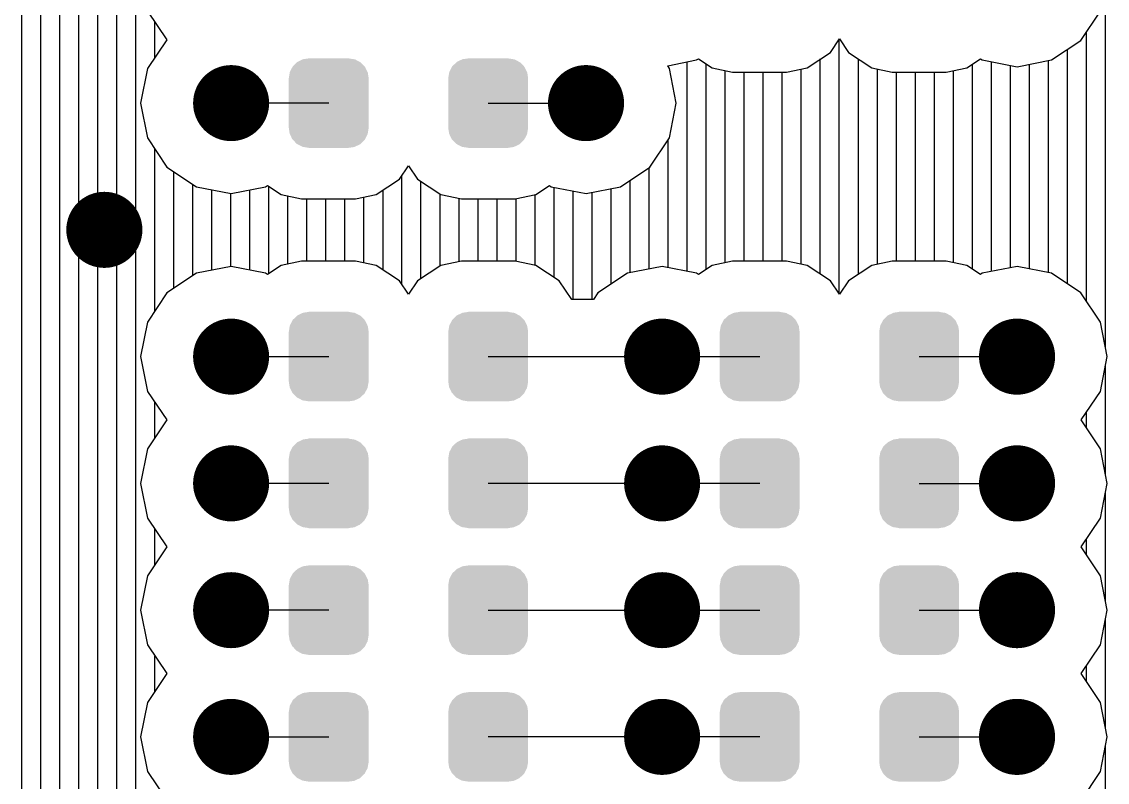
# Model space of a CAD drawing. Extents: x 295 to 953, y 10 to 290.
# Drawn here: x 753.84 to 771.79, y 179.32 to 191.9 of the extents above; entities that cross this region are included whole.
import ezdxf

# ---------------------------------------------------------------- set-up
doc = ezdxf.new("R2010")
doc.units = 0
doc.header["$LTSCALE"] = 5
doc.header["$MEASUREMENT"] = 0
doc.layers.get('0').update_dxf_attribs({"linetype": 'CONTINUOUS', "lineweight": 25})
doc.layers.add('DV-INT-A3_BOT', color=7, linetype='CONTINUOUS')

msp = doc.modelspace()

# ---------------------------------------------------------------- linework, layer by layer
at = {"const_width": 0.629}
for points in [[(757.616, 190.55, -1), (756.988, 190.55, -1)], [(763.484, 190.55, -1), (762.855, 190.55, -1)], [(755.521, 188.455, -1), (754.892, 188.455, -1)], [(757.616, 186.359, -1), (756.988, 186.359, -1)], [(764.741, 186.359, -1), (764.113, 186.359, -1)], [(770.609, 186.359, -1), (769.98, 186.359, -1)], [(757.616, 184.264, -1), (756.988, 184.264, -1)], [(764.741, 184.264, -1), (764.113, 184.264, -1)], [(770.609, 184.264, -1), (769.98, 184.264, -1)], [(757.616, 182.168, -1), (756.988, 182.168, -1)], [(764.741, 182.168, -1), (764.113, 182.168, -1)], [(770.609, 182.168, -1), (769.98, 182.168, -1)], [(757.616, 180.073, -1), (756.988, 180.073, -1)], [(764.741, 180.073, -1), (764.113, 180.073, -1)], [(770.609, 180.073, -1), (769.98, 180.073, -1)]]:
    msp.add_lwpolyline(points, format="xyb", close=True, dxfattribs=at)
for points in [[(759.556, 191.066), (759.516, 191.149), (758.273, 191.066), (758.317, 191.149)], [(759.516, 191.149), (759.507, 191.159), (758.317, 191.149), (758.322, 191.159)], [(759.507, 191.159), (759.443, 191.224), (758.322, 191.159), (758.391, 191.224)], [(759.443, 191.224), (759.43, 191.231), (758.391, 191.224), (758.398, 191.231)], [(759.43, 191.231), (759.35, 191.273), (758.398, 191.231), (758.485, 191.273)], [(759.35, 191.273), (759.329, 191.276), (758.485, 191.273), (758.492, 191.276)], [(759.329, 191.276), (759.247, 191.289), (758.492, 191.276), (758.585, 191.289)], [(759.247, 191.289), (759.247, 191.292), (758.585, 191.289), (758.585, 191.292)], [(762.193, 191.066), (762.152, 191.149), (760.909, 191.066), (760.953, 191.149)], [(762.152, 191.149), (762.143, 191.159), (760.953, 191.149), (760.958, 191.159)], [(762.143, 191.159), (762.079, 191.224), (760.958, 191.159), (761.027, 191.224)], [(762.079, 191.224), (762.066, 191.231), (761.027, 191.224), (761.034, 191.231)], [(762.066, 191.231), (761.986, 191.273), (761.034, 191.231), (761.121, 191.273)], [(761.986, 191.273), (761.965, 191.276), (761.121, 191.273), (761.129, 191.276)], [(761.965, 191.276), (761.883, 191.289), (761.129, 191.276), (761.221, 191.289)], [(761.883, 191.289), (761.883, 191.292), (761.221, 191.289), (761.221, 191.292)], [(759.576, 190.963), (759.562, 191.055), (758.256, 190.963), (758.271, 191.055)], [(759.576, 190.961), (759.576, 190.963), (758.256, 190.961), (758.256, 190.963)], [(759.576, 190.14), (759.576, 190.961), (758.256, 190.14), (758.256, 190.961)], [(759.562, 191.055), (759.556, 191.066), (758.271, 191.055), (758.273, 191.066)], [(762.212, 190.963), (762.198, 191.055), (760.892, 190.963), (760.907, 191.055)], [(762.212, 190.961), (762.212, 190.963), (760.892, 190.961), (760.892, 190.963)], [(762.212, 190.14), (762.212, 190.961), (760.892, 190.14), (760.892, 190.961)], [(762.198, 191.055), (762.193, 191.066), (760.907, 191.055), (760.909, 191.066)], [(759.576, 190.138), (759.576, 190.14), (758.256, 190.138), (758.256, 190.14)], [(759.56, 190.045), (759.576, 190.138), (758.27, 190.045), (758.256, 190.138)], [(762.212, 190.138), (762.212, 190.14), (760.892, 190.138), (760.892, 190.14)], [(762.196, 190.045), (762.212, 190.138), (760.906, 190.045), (760.892, 190.138)], [(759.558, 190.034), (759.56, 190.045), (758.275, 190.034), (758.27, 190.045)], [(759.514, 189.951), (759.558, 190.034), (758.315, 189.951), (758.275, 190.034)], [(759.509, 189.942), (759.514, 189.951), (758.325, 189.942), (758.315, 189.951)], [(759.441, 189.876), (759.509, 189.942), (758.388, 189.876), (758.325, 189.942)], [(759.434, 189.869), (759.441, 189.876), (758.401, 189.869), (758.388, 189.876)], [(759.346, 189.828), (759.434, 189.869), (758.481, 189.828), (758.401, 189.869)], [(762.194, 190.034), (762.196, 190.045), (760.911, 190.034), (760.906, 190.045)], [(762.15, 189.951), (762.194, 190.034), (760.951, 189.951), (760.911, 190.034)], [(762.145, 189.942), (762.15, 189.951), (760.961, 189.942), (760.951, 189.951)], [(762.077, 189.876), (762.145, 189.942), (761.025, 189.876), (760.961, 189.942)], [(762.07, 189.869), (762.077, 189.876), (761.038, 189.869), (761.025, 189.876)], [(761.982, 189.828), (762.07, 189.869), (761.117, 189.828), (761.038, 189.869)], [(759.339, 189.824), (759.346, 189.828), (758.503, 189.824), (758.481, 189.828)], [(759.247, 189.811), (759.339, 189.824), (758.585, 189.811), (758.503, 189.824)], [(759.247, 189.809), (759.247, 189.811), (758.585, 189.809), (758.585, 189.811)], [(761.975, 189.824), (761.982, 189.828), (761.139, 189.824), (761.117, 189.828)], [(761.883, 189.811), (761.975, 189.824), (761.221, 189.811), (761.139, 189.824)], [(761.883, 189.809), (761.883, 189.811), (761.221, 189.809), (761.221, 189.811)], [(759.507, 186.968), (759.443, 187.033), (758.322, 186.968), (758.391, 187.033)], [(759.443, 187.033), (759.43, 187.04), (758.391, 187.033), (758.398, 187.04)], [(759.43, 187.04), (759.35, 187.082), (758.398, 187.04), (758.485, 187.082)], [(759.35, 187.082), (759.329, 187.085), (758.485, 187.082), (758.492, 187.085)], [(759.329, 187.085), (759.247, 187.098), (758.492, 187.085), (758.585, 187.098)], [(759.247, 187.098), (759.247, 187.101), (758.585, 187.098), (758.585, 187.101)], [(762.143, 186.968), (762.079, 187.033), (760.958, 186.968), (761.027, 187.033)], [(762.079, 187.033), (762.066, 187.04), (761.027, 187.033), (761.034, 187.04)], [(762.066, 187.04), (761.986, 187.082), (761.034, 187.04), (761.121, 187.082)], [(761.986, 187.082), (761.965, 187.085), (761.121, 187.082), (761.129, 187.085)], [(761.965, 187.085), (761.883, 187.098), (761.129, 187.085), (761.221, 187.098)], [(761.883, 187.098), (761.883, 187.101), (761.221, 187.098), (761.221, 187.101)], [(766.632, 186.968), (766.568, 187.033), (765.447, 186.968), (765.515, 187.033)], [(766.568, 187.033), (766.555, 187.04), (765.515, 187.033), (765.523, 187.04)], [(766.555, 187.04), (766.475, 187.082), (765.523, 187.04), (765.61, 187.082)], [(766.475, 187.082), (766.453, 187.085), (765.61, 187.082), (765.617, 187.085)], [(766.453, 187.085), (766.371, 187.098), (765.617, 187.085), (765.709, 187.098)], [(766.371, 187.098), (766.371, 187.101), (765.709, 187.098), (765.709, 187.101)], [(769.268, 186.968), (769.204, 187.033), (768.083, 186.968), (768.152, 187.033)], [(769.204, 187.033), (769.191, 187.04), (768.152, 187.033), (768.159, 187.04)], [(769.191, 187.04), (769.111, 187.082), (768.159, 187.04), (768.246, 187.082)], [(769.111, 187.082), (769.089, 187.085), (768.246, 187.082), (768.253, 187.085)], [(769.089, 187.085), (769.008, 187.098), (768.253, 187.085), (768.345, 187.098)], [(769.008, 187.098), (769.008, 187.101), (768.345, 187.098), (768.345, 187.101)], [(759.576, 186.772), (759.562, 186.864), (758.256, 186.772), (758.271, 186.864)], [(759.562, 186.864), (759.556, 186.875), (758.271, 186.864), (758.273, 186.875)], [(759.556, 186.875), (759.516, 186.958), (758.273, 186.875), (758.317, 186.958)], [(759.516, 186.958), (759.507, 186.968), (758.317, 186.958), (758.322, 186.968)], [(762.212, 186.772), (762.198, 186.864), (760.892, 186.772), (760.907, 186.864)], [(762.198, 186.864), (762.193, 186.875), (760.907, 186.864), (760.909, 186.875)], [(762.193, 186.875), (762.152, 186.958), (760.909, 186.875), (760.953, 186.958)], [(762.152, 186.958), (762.143, 186.968), (760.953, 186.958), (760.958, 186.968)], [(766.7, 186.772), (766.687, 186.864), (765.38, 186.772), (765.396, 186.864)], [(766.687, 186.864), (766.681, 186.875), (765.396, 186.864), (765.398, 186.875)], [(766.681, 186.875), (766.641, 186.958), (765.398, 186.875), (765.442, 186.958)], [(766.641, 186.958), (766.632, 186.968), (765.442, 186.958), (765.447, 186.968)], [(769.337, 186.772), (769.323, 186.864), (768.016, 186.772), (768.032, 186.864)], [(769.323, 186.864), (769.317, 186.875), (768.032, 186.864), (768.034, 186.875)], [(769.317, 186.875), (769.277, 186.958), (768.034, 186.875), (768.078, 186.958)], [(769.277, 186.958), (769.268, 186.968), (768.078, 186.958), (768.083, 186.968)], [(759.576, 186.77), (759.576, 186.772), (758.256, 186.77), (758.256, 186.772)], [(759.576, 185.949), (759.576, 186.77), (758.256, 185.949), (758.256, 186.77)], [(762.212, 186.77), (762.212, 186.772), (760.892, 186.77), (760.892, 186.772)], [(762.212, 185.949), (762.212, 186.77), (760.892, 185.949), (760.892, 186.77)], [(766.7, 186.77), (766.7, 186.772), (765.38, 186.77), (765.38, 186.772)], [(766.7, 185.949), (766.7, 186.77), (765.38, 185.949), (765.38, 186.77)], [(769.337, 186.77), (769.337, 186.772), (768.016, 186.77), (768.016, 186.772)], [(769.337, 185.949), (769.337, 186.77), (768.016, 185.949), (768.016, 186.77)], [(759.576, 185.947), (759.576, 185.949), (758.256, 185.947), (758.256, 185.949)], [(759.56, 185.854), (759.576, 185.947), (758.27, 185.854), (758.256, 185.947)], [(762.212, 185.947), (762.212, 185.949), (760.892, 185.947), (760.892, 185.949)], [(762.196, 185.854), (762.212, 185.947), (760.906, 185.854), (760.892, 185.947)], [(766.7, 185.947), (766.7, 185.949), (765.38, 185.947), (765.38, 185.949)], [(766.685, 185.854), (766.7, 185.947), (765.394, 185.854), (765.38, 185.947)], [(769.337, 185.947), (769.337, 185.949), (768.016, 185.947), (768.016, 185.949)], [(769.321, 185.854), (769.337, 185.947), (768.03, 185.854), (768.016, 185.947)], [(759.558, 185.843), (759.56, 185.854), (758.275, 185.843), (758.27, 185.854)], [(759.514, 185.76), (759.558, 185.843), (758.315, 185.76), (758.275, 185.843)], [(759.509, 185.751), (759.514, 185.76), (758.325, 185.751), (758.315, 185.76)], [(759.441, 185.685), (759.509, 185.751), (758.388, 185.685), (758.325, 185.751)], [(762.194, 185.843), (762.196, 185.854), (760.911, 185.843), (760.906, 185.854)], [(762.15, 185.76), (762.194, 185.843), (760.951, 185.76), (760.911, 185.843)], [(762.145, 185.751), (762.15, 185.76), (760.961, 185.751), (760.951, 185.76)], [(762.077, 185.685), (762.145, 185.751), (761.025, 185.685), (760.961, 185.751)], [(766.683, 185.843), (766.685, 185.854), (765.4, 185.843), (765.394, 185.854)], [(766.639, 185.76), (766.683, 185.843), (765.44, 185.76), (765.4, 185.843)], [(766.634, 185.751), (766.639, 185.76), (765.449, 185.751), (765.44, 185.76)], [(766.565, 185.685), (766.634, 185.751), (765.513, 185.685), (765.449, 185.751)], [(769.319, 185.843), (769.321, 185.854), (768.036, 185.843), (768.03, 185.854)], [(769.275, 185.76), (769.319, 185.843), (768.076, 185.76), (768.036, 185.843)], [(769.27, 185.751), (769.275, 185.76), (768.085, 185.751), (768.076, 185.76)], [(769.201, 185.685), (769.27, 185.751), (768.149, 185.685), (768.085, 185.751)], [(759.434, 185.678), (759.441, 185.685), (758.401, 185.678), (758.388, 185.685)], [(759.346, 185.637), (759.434, 185.678), (758.481, 185.637), (758.401, 185.678)], [(759.339, 185.633), (759.346, 185.637), (758.503, 185.633), (758.481, 185.637)], [(759.247, 185.62), (759.339, 185.633), (758.585, 185.62), (758.503, 185.633)], [(759.247, 185.618), (759.247, 185.62), (758.585, 185.618), (758.585, 185.62)], [(762.07, 185.678), (762.077, 185.685), (761.038, 185.678), (761.025, 185.685)], [(761.982, 185.637), (762.07, 185.678), (761.117, 185.637), (761.038, 185.678)], [(761.975, 185.633), (761.982, 185.637), (761.139, 185.633), (761.117, 185.637)], [(761.883, 185.62), (761.975, 185.633), (761.221, 185.62), (761.139, 185.633)], [(761.883, 185.618), (761.883, 185.62), (761.221, 185.618), (761.221, 185.62)], [(766.558, 185.678), (766.565, 185.685), (765.526, 185.678), (765.513, 185.685)], [(766.471, 185.637), (766.558, 185.678), (765.606, 185.637), (765.526, 185.678)], [(766.464, 185.633), (766.471, 185.637), (765.627, 185.633), (765.606, 185.637)], [(766.371, 185.62), (766.464, 185.633), (765.709, 185.62), (765.627, 185.633)], [(766.371, 185.618), (766.371, 185.62), (765.709, 185.618), (765.709, 185.62)], [(769.194, 185.678), (769.201, 185.685), (768.162, 185.678), (768.149, 185.685)], [(769.107, 185.637), (769.194, 185.678), (768.242, 185.637), (768.162, 185.678)], [(769.1, 185.633), (769.107, 185.637), (768.264, 185.633), (768.242, 185.637)], [(769.008, 185.62), (769.1, 185.633), (768.345, 185.62), (768.264, 185.633)], [(769.008, 185.618), (769.008, 185.62), (768.345, 185.618), (768.345, 185.62)], [(759.556, 184.78), (759.516, 184.863), (758.273, 184.78), (758.317, 184.863)], [(759.516, 184.863), (759.507, 184.872), (758.317, 184.863), (758.322, 184.872)], [(759.507, 184.872), (759.443, 184.938), (758.322, 184.872), (758.391, 184.938)], [(759.443, 184.938), (759.43, 184.945), (758.391, 184.938), (758.398, 184.945)], [(759.43, 184.945), (759.35, 184.986), (758.398, 184.945), (758.485, 184.986)], [(759.35, 184.986), (759.329, 184.99), (758.485, 184.986), (758.492, 184.99)], [(759.329, 184.99), (759.247, 185.003), (758.492, 184.99), (758.585, 185.003)], [(759.247, 185.003), (759.247, 185.006), (758.585, 185.003), (758.585, 185.006)], [(762.193, 184.78), (762.152, 184.863), (760.909, 184.78), (760.953, 184.863)], [(762.152, 184.863), (762.143, 184.872), (760.953, 184.863), (760.958, 184.872)], [(762.143, 184.872), (762.079, 184.938), (760.958, 184.872), (761.027, 184.938)], [(762.079, 184.938), (762.066, 184.945), (761.027, 184.938), (761.034, 184.945)], [(762.066, 184.945), (761.986, 184.986), (761.034, 184.945), (761.121, 184.986)], [(761.986, 184.986), (761.965, 184.99), (761.121, 184.986), (761.129, 184.99)], [(761.965, 184.99), (761.883, 185.003), (761.129, 184.99), (761.221, 185.003)], [(761.883, 185.003), (761.883, 185.006), (761.221, 185.003), (761.221, 185.006)], [(766.681, 184.78), (766.641, 184.863), (765.398, 184.78), (765.442, 184.863)], [(766.641, 184.863), (766.632, 184.872), (765.442, 184.863), (765.447, 184.872)], [(766.632, 184.872), (766.568, 184.938), (765.447, 184.872), (765.515, 184.938)], [(766.568, 184.938), (766.555, 184.945), (765.515, 184.938), (765.523, 184.945)], [(766.555, 184.945), (766.475, 184.986), (765.523, 184.945), (765.61, 184.986)], [(766.475, 184.986), (766.453, 184.99), (765.61, 184.986), (765.617, 184.99)], [(766.453, 184.99), (766.371, 185.003), (765.617, 184.99), (765.709, 185.003)], [(766.371, 185.003), (766.371, 185.006), (765.709, 185.003), (765.709, 185.006)], [(769.317, 184.78), (769.277, 184.863), (768.034, 184.78), (768.078, 184.863)], [(769.277, 184.863), (769.268, 184.872), (768.078, 184.863), (768.083, 184.872)], [(769.268, 184.872), (769.204, 184.938), (768.083, 184.872), (768.152, 184.938)], [(769.204, 184.938), (769.191, 184.945), (768.152, 184.938), (768.159, 184.945)], [(769.191, 184.945), (769.111, 184.986), (768.159, 184.945), (768.246, 184.986)], [(769.111, 184.986), (769.089, 184.99), (768.246, 184.986), (768.253, 184.99)], [(769.089, 184.99), (769.008, 185.003), (768.253, 184.99), (768.345, 185.003)], [(769.008, 185.003), (769.008, 185.006), (768.345, 185.003), (768.345, 185.006)], [(759.576, 184.677), (759.562, 184.769), (758.256, 184.677), (758.271, 184.769)], [(759.576, 184.675), (759.576, 184.677), (758.256, 184.675), (758.256, 184.677)], [(759.576, 183.853), (759.576, 184.675), (758.256, 183.853), (758.256, 184.675)], [(759.562, 184.769), (759.556, 184.78), (758.271, 184.769), (758.273, 184.78)], [(762.212, 184.677), (762.198, 184.769), (760.892, 184.677), (760.907, 184.769)], [(762.212, 184.675), (762.212, 184.677), (760.892, 184.675), (760.892, 184.677)], [(762.212, 183.853), (762.212, 184.675), (760.892, 183.853), (760.892, 184.675)], [(762.198, 184.769), (762.193, 184.78), (760.907, 184.769), (760.909, 184.78)], [(766.7, 184.677), (766.687, 184.769), (765.38, 184.677), (765.396, 184.769)], [(766.7, 184.675), (766.7, 184.677), (765.38, 184.675), (765.38, 184.677)], [(766.7, 183.853), (766.7, 184.675), (765.38, 183.853), (765.38, 184.675)], [(766.687, 184.769), (766.681, 184.78), (765.396, 184.769), (765.398, 184.78)], [(769.337, 184.677), (769.323, 184.769), (768.016, 184.677), (768.032, 184.769)], [(769.337, 184.675), (769.337, 184.677), (768.016, 184.675), (768.016, 184.677)], [(769.337, 183.853), (769.337, 184.675), (768.016, 183.853), (768.016, 184.675)], [(769.323, 184.769), (769.317, 184.78), (768.032, 184.769), (768.034, 184.78)], [(759.576, 183.851), (759.576, 183.853), (758.256, 183.851), (758.256, 183.853)], [(759.56, 183.759), (759.576, 183.851), (758.27, 183.759), (758.256, 183.851)], [(762.212, 183.851), (762.212, 183.853), (760.892, 183.851), (760.892, 183.853)], [(762.196, 183.759), (762.212, 183.851), (760.906, 183.759), (760.892, 183.851)], [(766.7, 183.851), (766.7, 183.853), (765.38, 183.851), (765.38, 183.853)], [(766.685, 183.759), (766.7, 183.851), (765.394, 183.759), (765.38, 183.851)], [(769.337, 183.851), (769.337, 183.853), (768.016, 183.851), (768.016, 183.853)], [(769.321, 183.759), (769.337, 183.851), (768.03, 183.759), (768.016, 183.851)], [(759.558, 183.748), (759.56, 183.759), (758.275, 183.748), (758.27, 183.759)], [(759.514, 183.665), (759.558, 183.748), (758.315, 183.665), (758.275, 183.748)], [(759.509, 183.655), (759.514, 183.665), (758.325, 183.655), (758.315, 183.665)], [(759.441, 183.59), (759.509, 183.655), (758.388, 183.59), (758.325, 183.655)], [(759.434, 183.583), (759.441, 183.59), (758.401, 183.583), (758.388, 183.59)], [(762.194, 183.748), (762.196, 183.759), (760.911, 183.748), (760.906, 183.759)], [(762.15, 183.665), (762.194, 183.748), (760.951, 183.665), (760.911, 183.748)], [(762.145, 183.655), (762.15, 183.665), (760.961, 183.655), (760.951, 183.665)], [(762.077, 183.59), (762.145, 183.655), (761.025, 183.59), (760.961, 183.655)], [(762.07, 183.583), (762.077, 183.59), (761.038, 183.583), (761.025, 183.59)], [(766.683, 183.748), (766.685, 183.759), (765.4, 183.748), (765.394, 183.759)], [(766.639, 183.665), (766.683, 183.748), (765.44, 183.665), (765.4, 183.748)], [(766.634, 183.655), (766.639, 183.665), (765.449, 183.655), (765.44, 183.665)], [(766.565, 183.59), (766.634, 183.655), (765.513, 183.59), (765.449, 183.655)], [(766.558, 183.583), (766.565, 183.59), (765.526, 183.583), (765.513, 183.59)], [(769.319, 183.748), (769.321, 183.759), (768.036, 183.748), (768.03, 183.759)], [(769.275, 183.665), (769.319, 183.748), (768.076, 183.665), (768.036, 183.748)], [(769.27, 183.655), (769.275, 183.665), (768.085, 183.655), (768.076, 183.665)], [(769.201, 183.59), (769.27, 183.655), (768.149, 183.59), (768.085, 183.655)], [(769.194, 183.583), (769.201, 183.59), (768.162, 183.583), (768.149, 183.59)], [(759.346, 183.541), (759.434, 183.583), (758.481, 183.541), (758.401, 183.583)], [(759.339, 183.538), (759.346, 183.541), (758.503, 183.538), (758.481, 183.541)], [(759.247, 183.525), (759.339, 183.538), (758.585, 183.525), (758.503, 183.538)], [(759.247, 183.522), (759.247, 183.525), (758.585, 183.522), (758.585, 183.525)], [(761.982, 183.541), (762.07, 183.583), (761.117, 183.541), (761.038, 183.583)], [(761.975, 183.538), (761.982, 183.541), (761.139, 183.538), (761.117, 183.541)], [(761.883, 183.525), (761.975, 183.538), (761.221, 183.525), (761.139, 183.538)], [(761.883, 183.522), (761.883, 183.525), (761.221, 183.522), (761.221, 183.525)], [(766.471, 183.541), (766.558, 183.583), (765.606, 183.541), (765.526, 183.583)], [(766.464, 183.538), (766.471, 183.541), (765.627, 183.538), (765.606, 183.541)], [(766.371, 183.525), (766.464, 183.538), (765.709, 183.525), (765.627, 183.538)], [(766.371, 183.522), (766.371, 183.525), (765.709, 183.522), (765.709, 183.525)], [(769.107, 183.541), (769.194, 183.583), (768.242, 183.541), (768.162, 183.583)], [(769.1, 183.538), (769.107, 183.541), (768.264, 183.538), (768.242, 183.541)], [(769.008, 183.525), (769.1, 183.538), (768.345, 183.525), (768.264, 183.538)], [(769.008, 183.522), (769.008, 183.525), (768.345, 183.522), (768.345, 183.525)], [(759.43, 182.849), (759.35, 182.891), (758.398, 182.849), (758.485, 182.891)], [(759.35, 182.891), (759.329, 182.894), (758.485, 182.891), (758.492, 182.894)], [(759.329, 182.894), (759.247, 182.907), (758.492, 182.894), (758.585, 182.907)], [(759.247, 182.907), (759.247, 182.91), (758.585, 182.907), (758.585, 182.91)], [(762.066, 182.849), (761.986, 182.891), (761.034, 182.849), (761.121, 182.891)], [(761.986, 182.891), (761.965, 182.894), (761.121, 182.891), (761.129, 182.894)], [(761.965, 182.894), (761.883, 182.907), (761.129, 182.894), (761.221, 182.907)], [(761.883, 182.907), (761.883, 182.91), (761.221, 182.907), (761.221, 182.91)], [(766.555, 182.849), (766.475, 182.891), (765.523, 182.849), (765.61, 182.891)], [(766.475, 182.891), (766.453, 182.894), (765.61, 182.891), (765.617, 182.894)], [(766.453, 182.894), (766.371, 182.907), (765.617, 182.894), (765.709, 182.907)], [(766.371, 182.907), (766.371, 182.91), (765.709, 182.907), (765.709, 182.91)], [(769.191, 182.849), (769.111, 182.891), (768.159, 182.849), (768.246, 182.891)], [(769.111, 182.891), (769.089, 182.894), (768.246, 182.891), (768.253, 182.894)], [(769.089, 182.894), (769.008, 182.907), (768.253, 182.894), (768.345, 182.907)], [(769.008, 182.907), (769.008, 182.91), (768.345, 182.907), (768.345, 182.91)], [(759.556, 182.684), (759.516, 182.767), (758.273, 182.684), (758.317, 182.767)], [(759.516, 182.767), (759.507, 182.777), (758.317, 182.767), (758.322, 182.777)], [(759.507, 182.777), (759.443, 182.842), (758.322, 182.777), (758.391, 182.842)], [(759.443, 182.842), (759.43, 182.849), (758.391, 182.842), (758.398, 182.849)], [(762.193, 182.684), (762.152, 182.767), (760.909, 182.684), (760.953, 182.767)], [(762.152, 182.767), (762.143, 182.777), (760.953, 182.767), (760.958, 182.777)], [(762.143, 182.777), (762.079, 182.842), (760.958, 182.777), (761.027, 182.842)], [(762.079, 182.842), (762.066, 182.849), (761.027, 182.842), (761.034, 182.849)], [(766.681, 182.684), (766.641, 182.767), (765.398, 182.684), (765.442, 182.767)], [(766.641, 182.767), (766.632, 182.777), (765.442, 182.767), (765.447, 182.777)], [(766.632, 182.777), (766.568, 182.842), (765.447, 182.777), (765.515, 182.842)], [(766.568, 182.842), (766.555, 182.849), (765.515, 182.842), (765.523, 182.849)], [(769.317, 182.684), (769.277, 182.767), (768.034, 182.684), (768.078, 182.767)], [(769.277, 182.767), (769.268, 182.777), (768.078, 182.767), (768.083, 182.777)], [(769.268, 182.777), (769.204, 182.842), (768.083, 182.777), (768.152, 182.842)], [(769.204, 182.842), (769.191, 182.849), (768.152, 182.842), (768.159, 182.849)], [(759.576, 182.581), (759.562, 182.673), (758.256, 182.581), (758.271, 182.673)], [(759.576, 182.579), (759.576, 182.581), (758.256, 182.579), (758.256, 182.581)], [(759.576, 181.758), (759.576, 182.579), (758.256, 181.758), (758.256, 182.579)], [(759.562, 182.673), (759.556, 182.684), (758.271, 182.673), (758.273, 182.684)], [(762.212, 182.581), (762.198, 182.673), (760.892, 182.581), (760.907, 182.673)], [(762.212, 182.579), (762.212, 182.581), (760.892, 182.579), (760.892, 182.581)], [(762.212, 181.758), (762.212, 182.579), (760.892, 181.758), (760.892, 182.579)], [(762.198, 182.673), (762.193, 182.684), (760.907, 182.673), (760.909, 182.684)], [(766.7, 182.581), (766.687, 182.673), (765.38, 182.581), (765.396, 182.673)], [(766.7, 182.579), (766.7, 182.581), (765.38, 182.579), (765.38, 182.581)], [(766.7, 181.758), (766.7, 182.579), (765.38, 181.758), (765.38, 182.579)], [(766.687, 182.673), (766.681, 182.684), (765.396, 182.673), (765.398, 182.684)], [(769.337, 182.581), (769.323, 182.673), (768.016, 182.581), (768.032, 182.673)], [(769.337, 182.579), (769.337, 182.581), (768.016, 182.579), (768.016, 182.581)], [(769.337, 181.758), (769.337, 182.579), (768.016, 181.758), (768.016, 182.579)], [(769.323, 182.673), (769.317, 182.684), (768.032, 182.673), (768.034, 182.684)], [(759.576, 181.756), (759.576, 181.758), (758.256, 181.756), (758.256, 181.758)], [(759.56, 181.663), (759.576, 181.756), (758.27, 181.663), (758.256, 181.756)], [(759.558, 181.652), (759.56, 181.663), (758.275, 181.652), (758.27, 181.663)], [(759.514, 181.569), (759.558, 181.652), (758.315, 181.569), (758.275, 181.652)], [(762.212, 181.756), (762.212, 181.758), (760.892, 181.756), (760.892, 181.758)], [(762.196, 181.663), (762.212, 181.756), (760.906, 181.663), (760.892, 181.756)], [(762.194, 181.652), (762.196, 181.663), (760.911, 181.652), (760.906, 181.663)], [(762.15, 181.569), (762.194, 181.652), (760.951, 181.569), (760.911, 181.652)], [(766.7, 181.756), (766.7, 181.758), (765.38, 181.756), (765.38, 181.758)], [(766.685, 181.663), (766.7, 181.756), (765.394, 181.663), (765.38, 181.756)], [(766.683, 181.652), (766.685, 181.663), (765.4, 181.652), (765.394, 181.663)], [(766.639, 181.569), (766.683, 181.652), (765.44, 181.569), (765.4, 181.652)], [(769.337, 181.756), (769.337, 181.758), (768.016, 181.756), (768.016, 181.758)], [(769.321, 181.663), (769.337, 181.756), (768.03, 181.663), (768.016, 181.756)], [(769.319, 181.652), (769.321, 181.663), (768.036, 181.652), (768.03, 181.663)], [(769.275, 181.569), (769.319, 181.652), (768.076, 181.569), (768.036, 181.652)], [(759.509, 181.56), (759.514, 181.569), (758.325, 181.56), (758.315, 181.569)], [(759.441, 181.494), (759.509, 181.56), (758.388, 181.494), (758.325, 181.56)], [(759.434, 181.487), (759.441, 181.494), (758.401, 181.487), (758.388, 181.494)], [(759.346, 181.446), (759.434, 181.487), (758.481, 181.446), (758.401, 181.487)], [(759.339, 181.442), (759.346, 181.446), (758.503, 181.442), (758.481, 181.446)], [(759.247, 181.429), (759.339, 181.442), (758.585, 181.429), (758.503, 181.442)], [(762.145, 181.56), (762.15, 181.569), (760.961, 181.56), (760.951, 181.569)], [(762.077, 181.494), (762.145, 181.56), (761.025, 181.494), (760.961, 181.56)], [(762.07, 181.487), (762.077, 181.494), (761.038, 181.487), (761.025, 181.494)], [(761.982, 181.446), (762.07, 181.487), (761.117, 181.446), (761.038, 181.487)], [(761.975, 181.442), (761.982, 181.446), (761.139, 181.442), (761.117, 181.446)], [(761.883, 181.429), (761.975, 181.442), (761.221, 181.429), (761.139, 181.442)], [(766.634, 181.56), (766.639, 181.569), (765.449, 181.56), (765.44, 181.569)], [(766.565, 181.494), (766.634, 181.56), (765.513, 181.494), (765.449, 181.56)], [(766.558, 181.487), (766.565, 181.494), (765.526, 181.487), (765.513, 181.494)], [(766.471, 181.446), (766.558, 181.487), (765.606, 181.446), (765.526, 181.487)], [(766.464, 181.442), (766.471, 181.446), (765.627, 181.442), (765.606, 181.446)], [(766.371, 181.429), (766.464, 181.442), (765.709, 181.429), (765.627, 181.442)], [(769.27, 181.56), (769.275, 181.569), (768.085, 181.56), (768.076, 181.569)], [(769.201, 181.494), (769.27, 181.56), (768.149, 181.494), (768.085, 181.56)], [(769.194, 181.487), (769.201, 181.494), (768.162, 181.487), (768.149, 181.494)], [(769.107, 181.446), (769.194, 181.487), (768.242, 181.446), (768.162, 181.487)], [(769.1, 181.442), (769.107, 181.446), (768.264, 181.442), (768.242, 181.446)], [(769.008, 181.429), (769.1, 181.442), (768.345, 181.429), (768.264, 181.442)], [(759.247, 181.427), (759.247, 181.429), (758.585, 181.427), (758.585, 181.429)], [(761.883, 181.427), (761.883, 181.429), (761.221, 181.427), (761.221, 181.429)], [(766.371, 181.427), (766.371, 181.429), (765.709, 181.427), (765.709, 181.429)], [(769.008, 181.427), (769.008, 181.429), (768.345, 181.427), (768.345, 181.429)], [(759.507, 180.681), (759.443, 180.747), (758.322, 180.681), (758.391, 180.747)], [(759.443, 180.747), (759.43, 180.754), (758.391, 180.747), (758.398, 180.754)], [(759.43, 180.754), (759.35, 180.795), (758.398, 180.754), (758.485, 180.795)], [(759.35, 180.795), (759.329, 180.799), (758.485, 180.795), (758.492, 180.799)], [(759.329, 180.799), (759.247, 180.812), (758.492, 180.799), (758.585, 180.812)], [(759.247, 180.812), (759.247, 180.815), (758.585, 180.812), (758.585, 180.815)], [(762.143, 180.681), (762.079, 180.747), (760.958, 180.681), (761.027, 180.747)], [(762.079, 180.747), (762.066, 180.754), (761.027, 180.747), (761.034, 180.754)], [(762.066, 180.754), (761.986, 180.795), (761.034, 180.754), (761.121, 180.795)], [(761.986, 180.795), (761.965, 180.799), (761.121, 180.795), (761.129, 180.799)], [(761.965, 180.799), (761.883, 180.812), (761.129, 180.799), (761.221, 180.812)], [(761.883, 180.812), (761.883, 180.815), (761.221, 180.812), (761.221, 180.815)], [(766.632, 180.681), (766.568, 180.747), (765.447, 180.681), (765.515, 180.747)], [(766.568, 180.747), (766.555, 180.754), (765.515, 180.747), (765.523, 180.754)], [(766.555, 180.754), (766.475, 180.795), (765.523, 180.754), (765.61, 180.795)], [(766.475, 180.795), (766.453, 180.799), (765.61, 180.795), (765.617, 180.799)], [(766.453, 180.799), (766.371, 180.812), (765.617, 180.799), (765.709, 180.812)], [(766.371, 180.812), (766.371, 180.815), (765.709, 180.812), (765.709, 180.815)], [(769.268, 180.681), (769.204, 180.747), (768.083, 180.681), (768.152, 180.747)], [(769.204, 180.747), (769.191, 180.754), (768.152, 180.747), (768.159, 180.754)], [(769.191, 180.754), (769.111, 180.795), (768.159, 180.754), (768.246, 180.795)], [(769.111, 180.795), (769.089, 180.799), (768.246, 180.795), (768.253, 180.799)], [(769.089, 180.799), (769.008, 180.812), (768.253, 180.799), (768.345, 180.812)], [(769.008, 180.812), (769.008, 180.815), (768.345, 180.812), (768.345, 180.815)], [(759.576, 180.486), (759.562, 180.578), (758.256, 180.486), (758.271, 180.578)], [(759.562, 180.578), (759.556, 180.589), (758.271, 180.578), (758.273, 180.589)], [(759.556, 180.589), (759.516, 180.672), (758.273, 180.589), (758.317, 180.672)], [(759.516, 180.672), (759.507, 180.681), (758.317, 180.672), (758.322, 180.681)], [(762.212, 180.486), (762.198, 180.578), (760.892, 180.486), (760.907, 180.578)], [(762.198, 180.578), (762.193, 180.589), (760.907, 180.578), (760.909, 180.589)], [(762.193, 180.589), (762.152, 180.672), (760.909, 180.589), (760.953, 180.672)], [(762.152, 180.672), (762.143, 180.681), (760.953, 180.672), (760.958, 180.681)], [(766.7, 180.486), (766.687, 180.578), (765.38, 180.486), (765.396, 180.578)], [(766.687, 180.578), (766.681, 180.589), (765.396, 180.578), (765.398, 180.589)], [(766.681, 180.589), (766.641, 180.672), (765.398, 180.589), (765.442, 180.672)], [(766.641, 180.672), (766.632, 180.681), (765.442, 180.672), (765.447, 180.681)], [(769.337, 180.486), (769.323, 180.578), (768.016, 180.486), (768.032, 180.578)], [(769.323, 180.578), (769.317, 180.589), (768.032, 180.578), (768.034, 180.589)], [(769.317, 180.589), (769.277, 180.672), (768.034, 180.589), (768.078, 180.672)], [(769.277, 180.672), (769.268, 180.681), (768.078, 180.672), (768.083, 180.681)], [(759.576, 180.484), (759.576, 180.486), (758.256, 180.484), (758.256, 180.486)], [(759.576, 179.662), (759.576, 180.484), (758.256, 179.662), (758.256, 180.484)], [(762.212, 180.484), (762.212, 180.486), (760.892, 180.484), (760.892, 180.486)], [(762.212, 179.662), (762.212, 180.484), (760.892, 179.662), (760.892, 180.484)], [(766.7, 180.484), (766.7, 180.486), (765.38, 180.484), (765.38, 180.486)], [(766.7, 179.662), (766.7, 180.484), (765.38, 179.662), (765.38, 180.484)], [(769.337, 180.484), (769.337, 180.486), (768.016, 180.484), (768.016, 180.486)], [(769.337, 179.662), (769.337, 180.484), (768.016, 179.662), (768.016, 180.484)], [(759.576, 179.66), (759.576, 179.662), (758.256, 179.66), (758.256, 179.662)], [(759.56, 179.568), (759.576, 179.66), (758.27, 179.568), (758.256, 179.66)], [(762.212, 179.66), (762.212, 179.662), (760.892, 179.66), (760.892, 179.662)], [(762.196, 179.568), (762.212, 179.66), (760.906, 179.568), (760.892, 179.66)], [(766.7, 179.66), (766.7, 179.662), (765.38, 179.66), (765.38, 179.662)], [(766.685, 179.568), (766.7, 179.66), (765.394, 179.568), (765.38, 179.66)], [(769.337, 179.66), (769.337, 179.662), (768.016, 179.66), (768.016, 179.662)], [(769.321, 179.568), (769.337, 179.66), (768.03, 179.568), (768.016, 179.66)], [(759.558, 179.557), (759.56, 179.568), (758.275, 179.557), (758.27, 179.568)], [(759.514, 179.474), (759.558, 179.557), (758.315, 179.474), (758.275, 179.557)], [(759.509, 179.464), (759.514, 179.474), (758.325, 179.464), (758.315, 179.474)], [(759.441, 179.399), (759.509, 179.464), (758.388, 179.399), (758.325, 179.464)], [(762.194, 179.557), (762.196, 179.568), (760.911, 179.557), (760.906, 179.568)], [(762.15, 179.474), (762.194, 179.557), (760.951, 179.474), (760.911, 179.557)], [(762.145, 179.464), (762.15, 179.474), (760.961, 179.464), (760.951, 179.474)], [(762.077, 179.399), (762.145, 179.464), (761.025, 179.399), (760.961, 179.464)], [(766.683, 179.557), (766.685, 179.568), (765.4, 179.557), (765.394, 179.568)], [(766.639, 179.474), (766.683, 179.557), (765.44, 179.474), (765.4, 179.557)], [(766.634, 179.464), (766.639, 179.474), (765.449, 179.464), (765.44, 179.474)], [(766.565, 179.399), (766.634, 179.464), (765.513, 179.399), (765.449, 179.464)], [(769.319, 179.557), (769.321, 179.568), (768.036, 179.557), (768.03, 179.568)], [(769.275, 179.474), (769.319, 179.557), (768.076, 179.474), (768.036, 179.557)], [(769.27, 179.464), (769.275, 179.474), (768.085, 179.464), (768.076, 179.474)], [(769.201, 179.399), (769.27, 179.464), (768.149, 179.399), (768.085, 179.464)], [(759.434, 179.392), (759.441, 179.399), (758.401, 179.392), (758.388, 179.399)], [(759.346, 179.35), (759.434, 179.392), (758.481, 179.35), (758.401, 179.392)], [(759.339, 179.347), (759.346, 179.35), (758.503, 179.347), (758.481, 179.35)], [(759.247, 179.334), (759.339, 179.347), (758.585, 179.334), (758.503, 179.347)], [(759.247, 179.331), (759.247, 179.334), (758.585, 179.331), (758.585, 179.334)], [(762.07, 179.392), (762.077, 179.399), (761.038, 179.392), (761.025, 179.399)], [(761.982, 179.35), (762.07, 179.392), (761.117, 179.35), (761.038, 179.392)], [(761.975, 179.347), (761.982, 179.35), (761.139, 179.347), (761.117, 179.35)], [(761.883, 179.334), (761.975, 179.347), (761.221, 179.334), (761.139, 179.347)], [(761.883, 179.331), (761.883, 179.334), (761.221, 179.331), (761.221, 179.334)], [(766.558, 179.392), (766.565, 179.399), (765.526, 179.392), (765.513, 179.399)], [(766.471, 179.35), (766.558, 179.392), (765.606, 179.35), (765.526, 179.392)], [(766.464, 179.347), (766.471, 179.35), (765.627, 179.347), (765.606, 179.35)], [(766.371, 179.334), (766.464, 179.347), (765.709, 179.334), (765.627, 179.347)], [(766.371, 179.331), (766.371, 179.334), (765.709, 179.331), (765.709, 179.334)], [(769.194, 179.392), (769.201, 179.399), (768.162, 179.392), (768.149, 179.399)], [(769.107, 179.35), (769.194, 179.392), (768.242, 179.35), (768.162, 179.392)], [(769.1, 179.347), (769.107, 179.35), (768.264, 179.347), (768.242, 179.35)], [(769.008, 179.334), (769.1, 179.347), (768.345, 179.334), (768.264, 179.347)], [(769.008, 179.331), (769.008, 179.334), (768.345, 179.331), (768.345, 179.334)]]:
    msp.add_solid(points)
at = {"layer": 'DV-INT-A3_BOT'}
for p, q in [((753.84, 162.747), (753.84, 218.312)), ((754.155, 162.592), (754.155, 218.312)), ((754.469, 162.642), (754.469, 218.312)), ((754.783, 162.705), (754.783, 218.312)), ((755.098, 162.642), (755.098, 218.312)), ((755.412, 162.554), (755.412, 218.312)), ((755.726, 162.345), (755.726, 218.312)), ((771.757, 186.502), (771.757, 192.499)), ((755.919, 192.072), (756.238, 191.598)), ((771.35, 191.586), (771.673, 192.072)), ((756.041, 191.305), (756.041, 191.887)), ((771.443, 187.273), (771.443, 191.728)), ((756.238, 191.598), (755.919, 191.12)), ((767.21, 191.389), (767.361, 191.611)), ((767.356, 187.39), (767.356, 191.611)), ((767.361, 191.611), (767.507, 191.389)), ((770.864, 191.263), (771.35, 191.586)), ((766.824, 191.133), (767.21, 191.389)), ((767.507, 191.389), (767.893, 191.133)), ((771.128, 187.562), (771.128, 191.439)), ((764.519, 191.166), (764.997, 191.263)), ((764.548, 191.12), (764.519, 191.166)), ((764.527, 191.15), (764.527, 191.171)), ((764.842, 187.768), (764.842, 191.233)), ((764.997, 191.263), (765.026, 191.284)), ((765.026, 191.284), (765.252, 191.133)), ((765.156, 187.805), (765.156, 191.196)), ((765.252, 191.133), (765.592, 191.062)), ((766.485, 191.062), (766.824, 191.133)), ((767.042, 187.721), (767.042, 191.28)), ((767.671, 187.721), (767.671, 191.28)), ((767.893, 191.133), (768.232, 191.062)), ((769.125, 191.062), (769.464, 191.133)), ((769.464, 191.133), (769.691, 191.284)), ((769.557, 187.805), (769.557, 191.196)), ((769.691, 191.284), (769.72, 191.263)), ((769.72, 191.263), (770.294, 191.15)), ((769.871, 187.768), (769.871, 191.233)), ((770.185, 187.83), (770.185, 191.171)), ((770.294, 191.15), (770.864, 191.263)), ((770.5, 187.809), (770.5, 191.192)), ((770.814, 187.747), (770.814, 191.254)), ((755.919, 191.12), (755.806, 190.55)), ((764.662, 190.55), (764.548, 191.12)), ((765.47, 187.914), (765.47, 191.087)), ((765.592, 191.062), (766.485, 191.062)), ((765.785, 187.939), (765.785, 191.062)), ((766.099, 187.939), (766.099, 191.062)), ((766.413, 187.939), (766.413, 191.062)), ((766.728, 187.889), (766.728, 191.112)), ((767.985, 187.889), (767.985, 191.112)), ((768.232, 191.062), (769.125, 191.062)), ((768.299, 187.939), (768.299, 191.062)), ((768.614, 187.939), (768.614, 191.062)), ((768.928, 187.939), (768.928, 191.062)), ((769.242, 187.914), (769.242, 191.087)), ((755.806, 190.55), (755.919, 189.976)), ((758.916, 190.55), (757.302, 190.55)), ((761.552, 190.55), (763.17, 190.55)), ((764.548, 189.976), (764.662, 190.55)), ((755.919, 189.976), (756.242, 189.49)), ((764.226, 189.49), (764.548, 189.976)), ((764.527, 187.83), (764.527, 189.947)), ((756.041, 187.114), (756.041, 189.792)), ((760.085, 189.293), (760.236, 189.515)), ((760.236, 189.515), (760.383, 189.293)), ((756.242, 189.49), (756.728, 189.167)), ((756.355, 187.491), (756.355, 189.415)), ((760.127, 187.55), (760.127, 189.356)), ((763.74, 189.167), (764.226, 189.49)), ((764.213, 187.809), (764.213, 189.486)), ((756.669, 187.7), (756.669, 189.205)), ((756.728, 189.167), (757.302, 189.054)), ((757.302, 189.054), (757.872, 189.167)), ((757.872, 189.167), (757.901, 189.188)), ((757.901, 189.188), (758.128, 189.037)), ((757.927, 187.738), (757.927, 189.167)), ((759.699, 189.037), (760.085, 189.293)), ((760.383, 189.293), (760.768, 189.037)), ((760.441, 187.654), (760.441, 189.251)), ((762.34, 189.037), (762.566, 189.188)), ((762.566, 189.188), (762.595, 189.167)), ((762.595, 189.167), (763.17, 189.054)), ((762.642, 187.667), (762.642, 189.159)), ((763.17, 189.054), (763.74, 189.167)), ((763.899, 187.747), (763.899, 189.272)), ((756.984, 187.788), (756.984, 189.117)), ((757.298, 187.851), (757.298, 189.054)), ((757.612, 187.788), (757.612, 189.117)), ((758.128, 189.037), (758.467, 188.966)), ((758.241, 187.893), (758.241, 189.012)), ((759.36, 188.966), (759.699, 189.037)), ((759.498, 187.91), (759.498, 188.995)), ((759.813, 187.793), (759.813, 189.113)), ((760.756, 187.864), (760.756, 189.042)), ((760.768, 189.037), (761.108, 188.966)), ((761.07, 187.931), (761.07, 188.975)), ((762, 188.966), (762.34, 189.037)), ((762.013, 187.935), (762.013, 188.97)), ((762.327, 187.872), (762.327, 189.033)), ((762.956, 187.302), (762.956, 189.096)), ((763.27, 187.302), (763.27, 189.075)), ((763.584, 187.562), (763.584, 189.138)), ((758.467, 188.966), (759.36, 188.966)), ((758.555, 187.939), (758.555, 188.966)), ((758.87, 187.939), (758.87, 188.966)), ((759.184, 187.939), (759.184, 188.966)), ((761.108, 188.966), (762, 188.966)), ((761.384, 187.939), (761.384, 188.966)), ((761.699, 187.939), (761.699, 188.966)), ((758.467, 187.939), (758.128, 187.868)), ((759.36, 187.939), (758.467, 187.939)), ((759.699, 187.868), (759.36, 187.939)), ((761.108, 187.939), (760.768, 187.868)), ((762, 187.939), (761.108, 187.939)), ((762.34, 187.868), (762, 187.939)), ((765.592, 187.939), (765.252, 187.868)), ((766.485, 187.939), (765.592, 187.939)), ((766.824, 187.868), (766.485, 187.939)), ((768.232, 187.939), (767.893, 187.868)), ((769.125, 187.939), (768.232, 187.939)), ((769.464, 187.868), (769.125, 187.939)), ((756.728, 187.738), (756.242, 187.415)), ((757.302, 187.851), (756.728, 187.738)), ((757.872, 187.738), (757.302, 187.851)), ((757.901, 187.717), (757.872, 187.738)), ((758.128, 187.868), (757.901, 187.717)), ((760.085, 187.612), (759.699, 187.868)), ((760.768, 187.868), (760.383, 187.612)), ((762.725, 187.612), (762.34, 187.868)), ((763.853, 187.738), (763.367, 187.415)), ((764.427, 187.851), (763.853, 187.738)), ((764.997, 187.738), (764.427, 187.851)), ((765.026, 187.717), (764.997, 187.738)), ((765.252, 187.868), (765.026, 187.717)), ((767.21, 187.612), (766.824, 187.868)), ((767.893, 187.868), (767.507, 187.612)), ((769.691, 187.717), (769.464, 187.868)), ((769.72, 187.738), (769.691, 187.717)), ((770.294, 187.851), (769.72, 187.738)), ((770.864, 187.738), (770.294, 187.851)), ((771.35, 187.415), (770.864, 187.738)), ((760.236, 187.39), (760.085, 187.612)), ((760.383, 187.612), (760.236, 187.39)), ((762.935, 187.302), (762.725, 187.612)), ((767.361, 187.39), (767.21, 187.612)), ((767.507, 187.612), (767.361, 187.39)), ((756.242, 187.415), (755.919, 186.929)), ((763.367, 187.415), (763.291, 187.302)), ((771.673, 186.929), (771.35, 187.415)), ((763.291, 187.302), (762.935, 187.302)), ((755.919, 186.929), (755.806, 186.359)), ((771.786, 186.359), (771.673, 186.929)), ((755.806, 186.359), (755.919, 185.785)), ((757.302, 186.359), (758.916, 186.359)), ((761.552, 186.359), (764.427, 186.359)), ((764.427, 186.359), (766.04, 186.359)), ((768.677, 186.359), (770.294, 186.359)), ((771.673, 185.785), (771.786, 186.359)), ((771.757, 184.406), (771.757, 186.213)), ((755.919, 185.785), (756.238, 185.312)), ((771.355, 185.312), (771.673, 185.785)), ((756.041, 185.018), (756.041, 185.601)), ((771.443, 185.177), (771.443, 185.442)), ((756.238, 185.312), (755.919, 184.834)), ((771.673, 184.834), (771.355, 185.312)), ((755.919, 184.834), (755.806, 184.264)), ((771.786, 184.264), (771.673, 184.834)), ((755.806, 184.264), (755.919, 183.69)), ((758.916, 184.264), (757.302, 184.264)), ((764.427, 184.264), (761.552, 184.264)), ((766.04, 184.264), (764.427, 184.264)), ((768.677, 184.264), (770.294, 184.264)), ((771.673, 183.69), (771.786, 184.264)), ((771.757, 182.311), (771.757, 184.117)), ((755.919, 183.69), (756.238, 183.216)), ((771.355, 183.216), (771.673, 183.69)), ((756.041, 182.923), (756.041, 183.505)), ((771.443, 183.082), (771.443, 183.346)), ((756.238, 183.216), (755.919, 182.738)), ((771.673, 182.738), (771.355, 183.216)), ((755.919, 182.738), (755.806, 182.168)), ((771.786, 182.168), (771.673, 182.738)), ((755.806, 182.168), (755.919, 181.594)), ((758.916, 182.168), (757.302, 182.168)), ((761.552, 182.168), (764.427, 182.168)), ((764.427, 182.168), (766.04, 182.168)), ((768.677, 182.168), (770.294, 182.168)), ((771.673, 181.594), (771.786, 182.168)), ((771.757, 180.215), (771.757, 182.022)), ((755.919, 181.594), (756.238, 181.121)), ((771.355, 181.121), (771.673, 181.594)), ((756.041, 180.827), (756.041, 181.41)), ((756.238, 181.121), (755.919, 180.643)), ((771.673, 180.643), (771.355, 181.121)), ((771.443, 180.986), (771.443, 181.251)), ((755.919, 180.643), (755.806, 180.073)), ((771.786, 180.073), (771.673, 180.643)), ((755.806, 180.073), (755.919, 179.499)), ((757.302, 180.073), (758.916, 180.073)), ((764.427, 180.073), (761.552, 180.073)), ((766.04, 180.073), (764.427, 180.073)), ((768.677, 180.073), (770.294, 180.073)), ((771.673, 179.499), (771.786, 180.073)), ((771.757, 163.451), (771.757, 179.926)), ((755.919, 179.499), (756.238, 179.025)), ((771.35, 179.013), (771.673, 179.499))]:
    msp.add_line(p, q, dxfattribs=at)

doc.saveas('drawing.dxf')
